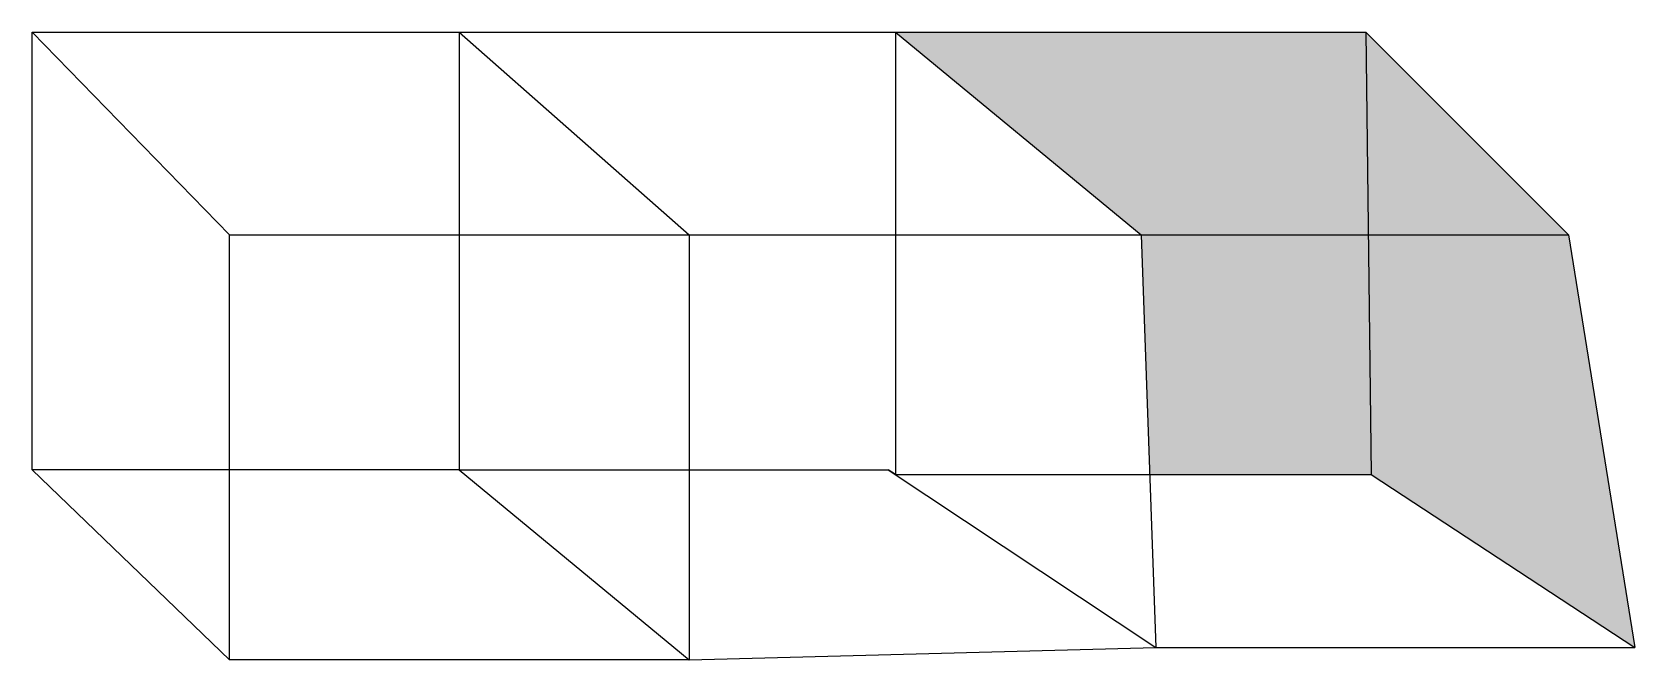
# Model space of a CAD drawing. Header units: millimetres. Extents: x 1257 to 4047, y 1169 to 2262.
import ezdxf

# ---------------------------------------------------------------- set-up
doc = ezdxf.new("R2010")
doc.units = ezdxf.units.MM

msp = doc.modelspace()

# ---------------------------------------------------------------- hatches: boundary and pattern name
at = {"true_color": 0xffffff}
h = msp.add_hatch(color=7, dxfattribs=at)
h.dxf.hatch_style = 1
h.paths.add_polyline_path([(3578.7, 2261.8), (3583, 1909), (3931.8, 1909)])
h.paths.add_polyline_path([(3931.8, 1909), (3583, 1909), (3588.1, 1491.7), (4047.4, 1190.9)])
h.paths.add_polyline_path([(3583, 1909), (3188.2, 1909), (3202.7, 1491.7), (3588.1, 1491.7)])
h.paths.add_polyline_path([(3578.7, 2261.8), (2760.2, 2261.8), (3188.2, 1909), (3583, 1909)])
h = msp.add_hatch(color=7, dxfattribs=at)
h.dxf.hatch_style = 1
h.paths.add_polyline_path([(3578.7, 2261.8), (2760.2, 2261.8), (3188.2, 1909), (3583, 1909)])
h.paths.add_polyline_path([(3583, 1909), (3188.2, 1909), (3202.7, 1491.7), (3588.1, 1491.7)])
h.paths.add_polyline_path([(3931.8, 1909), (3583, 1909), (3588.1, 1491.7), (4047.4, 1190.9)])

# ---------------------------------------------------------------- linework, layer by layer
for p, q in [((1257.4, 2261.8), (1601.1, 1909)), ((2001, 2261.8), (2400.9, 1909)), ((1257.4, 1500), (1601.1, 1169.1)), ((2001, 1500), (2400.9, 1169.1))]:
    msp.add_line(p, q)
at = {"color": 40, "true_color": 0xf8d731}
for p, q in [((2001, 2261.8), (2760.2, 2261.8)), ((2760.2, 2261.8), (2760.2, 2261.8)), ((2760.2, 2261.8), (3188.2, 1909)), ((2760.2, 2261.8), (2760.2, 1491.7)), ((2400.9, 1909), (3188.2, 1909)), ((3188.2, 1909), (3213.2, 1190.9)), ((2001, 1500), (2747.7, 1500)), ((2747.7, 1500), (3213.2, 1190.9)), ((2760.2, 1491.7), (2747.7, 1500)), ((2400.9, 1169.1), (3213.2, 1190.9))]:
    msp.add_line(p, q, dxfattribs=at)
at = {"color": 7, "true_color": 0xffffff}
for p, q in [((2760.2, 2261.8), (3578.7, 2261.8)), ((3578.7, 2261.8), (3931.8, 1909)), ((3578.7, 2261.8), (3588.1, 1491.7)), ((3188.2, 1909), (3931.8, 1909)), ((3931.8, 1909), (4047.4, 1190.9)), ((2760.2, 1491.7), (3588.1, 1491.7)), ((3588.1, 1491.7), (4047.4, 1190.9)), ((3213.2, 1190.9), (4047.4, 1190.9)), ((4047.4, 1190.9), (4047.4, 1190.9))]:
    msp.add_line(p, q, dxfattribs=at)
for points in [[(1257.4, 2261.8), (2001, 2261.8), (2001, 1500), (1257.4, 1500)], [(1601.1, 1909), (2400.9, 1909), (2400.9, 1169.1), (1601.1, 1169.1)]]:
    msp.add_lwpolyline(points, close=True)

doc.saveas('drawing.dxf')
